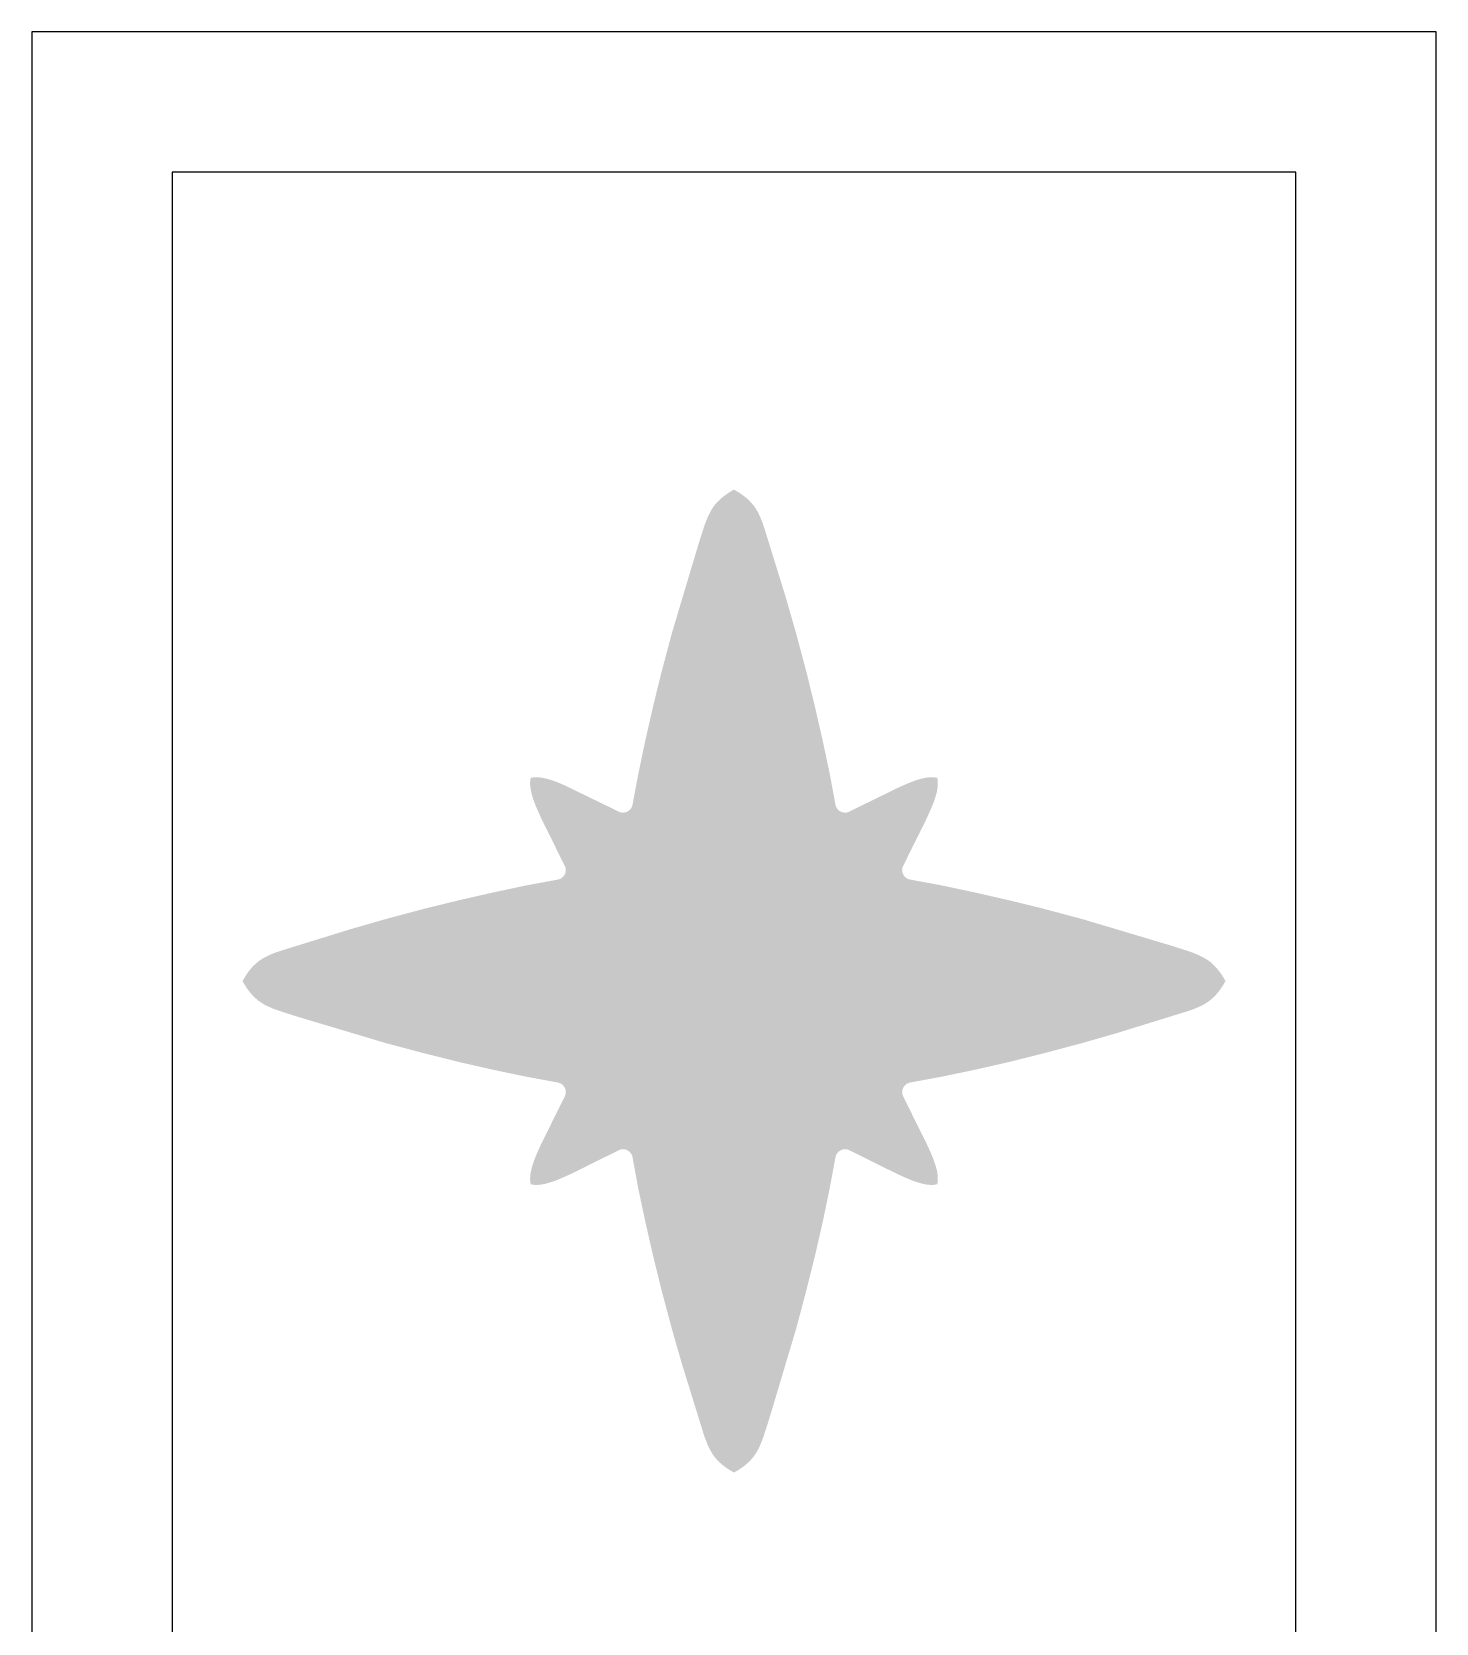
# Model space of a CAD drawing. Header units: metres. Extents: x -6.5 to 29.8, y -1.8 to 5.3.
# Drawn here: x 29.0078 to 29.1078, y 2.8884 to 3.0018 of the extents above; entities that cross this region are included whole.
import ezdxf

# ---------------------------------------------------------------- set-up
doc = ezdxf.new("R2010")
doc.units = ezdxf.units.M
doc.layers.add('BANDERA$BORDE', color=40, linetype='Continuous', true_color=0xffbf00)
doc.layers.add('BANDERA$ESTRELLAS$GRANDE', color=251, linetype='Continuous', true_color=0x696969)

msp = doc.modelspace()

# ---------------------------------------------------------------- hatches: boundary and pattern name
at = {"layer": 'BANDERA$ESTRELLAS$GRANDE'}
msp.add_hatch(color=256, dxfattribs=at).paths.add_polyline_path([(29.04578, 2.94238), (29.04413, 2.94571), (29.04394, 2.94613), (29.04376, 2.94654), (29.04368, 2.94674), (29.04361, 2.94693), (29.04354, 2.94712), (29.04348, 2.94731), (29.04345, 2.9474), (29.04343, 2.94749), (29.04341, 2.94758), (29.04339, 2.94767), (29.04337, 2.94776), (29.04335, 2.94784), (29.04334, 2.94793), (29.04333, 2.94801), (29.04333, 2.94809), (29.04332, 2.94813), (29.04332, 2.94817), (29.04332, 2.94821), (29.04332, 2.94825), (29.04332, 2.94829), (29.04332, 2.94833), (29.04333, 2.94837), (29.04333, 2.94841), (29.04333, 2.94845), (29.04334, 2.94849), (29.04334, 2.94852), (29.04335, 2.94856), (29.04336, 2.9486), (29.04337, 2.94864), (29.0434, 2.94864), (29.04344, 2.94865), (29.04348, 2.94866), (29.04351, 2.94866), (29.04355, 2.94867), (29.04359, 2.94867), (29.04363, 2.94867), (29.04367, 2.94868), (29.04371, 2.94868), (29.04375, 2.94868), (29.04379, 2.94868), (29.04383, 2.94868), (29.04387, 2.94868), (29.04391, 2.94867), (29.04399, 2.94867), (29.04407, 2.94866), (29.04416, 2.94865), (29.04425, 2.94863), (29.04433, 2.94861), (29.04442, 2.94859), (29.04451, 2.94857), (29.0446, 2.94855), (29.04469, 2.94852), (29.04488, 2.94846), (29.04507, 2.94839), (29.04527, 2.94832), (29.04546, 2.94824), (29.04587, 2.94806), (29.04957, 2.94626), (29.04959, 2.94625), (29.04961, 2.94624), (29.04963, 2.94623), (29.04964, 2.94622), (29.04966, 2.94621), (29.04968, 2.94621), (29.0497, 2.9462), (29.04972, 2.94619), (29.04974, 2.94619), (29.04976, 2.94618), (29.04978, 2.94618), (29.0498, 2.94617), (29.04983, 2.94617), (29.04985, 2.94617), (29.04987, 2.94616), (29.04989, 2.94616), (29.04991, 2.94616), (29.04993, 2.94616), (29.04995, 2.94616), (29.04998, 2.94616), (29.05, 2.94616), (29.05002, 2.94617), (29.05004, 2.94617), (29.05006, 2.94617), (29.05008, 2.94618), (29.0501, 2.94618), (29.05012, 2.94619), (29.05014, 2.94619), (29.05016, 2.9462), (29.05018, 2.94621), (29.0502, 2.94621), (29.05022, 2.94622), (29.05024, 2.94623), (29.05025, 2.94624), (29.05027, 2.94625), (29.05029, 2.94626), (29.05031, 2.94627), (29.05032, 2.94628), (29.05034, 2.94629), (29.05036, 2.94631), (29.05037, 2.94632), (29.05039, 2.94633), (29.05041, 2.94635), (29.05042, 2.94636), (29.05044, 2.94638), (29.05045, 2.94639), (29.05046, 2.94641), (29.05048, 2.94643), (29.05049, 2.94645), (29.0505, 2.94646), (29.05052, 2.94648), (29.05053, 2.9465), (29.05054, 2.94652), (29.05055, 2.94654), (29.05056, 2.94656), (29.05056, 2.94657), (29.05057, 2.94659), (29.05058, 2.94661), (29.05059, 2.94663), (29.05059, 2.94665), (29.0506, 2.94667), (29.0506, 2.94669), (29.05061, 2.94671), (29.05061, 2.94673), (29.05103, 2.94895), (29.05153, 2.95134), (29.05209, 2.95379), (29.05268, 2.95619), (29.05343, 2.959), (29.05534, 2.96539), (29.05567, 2.96641), (29.05577, 2.96671), (29.05588, 2.96698), (29.05593, 2.96711), (29.05598, 2.96724), (29.05604, 2.96736), (29.0561, 2.96747), (29.05616, 2.96759), (29.05622, 2.9677), (29.05628, 2.9678), (29.05632, 2.96786), (29.05635, 2.96791), (29.05639, 2.96796), (29.05642, 2.96801), (29.05646, 2.96806), (29.0565, 2.96811), (29.05654, 2.96815), (29.05658, 2.9682), (29.05662, 2.96825), (29.05667, 2.96829), (29.05671, 2.96834), (29.05676, 2.96839), (29.0568, 2.96843), (29.05685, 2.96848), (29.0569, 2.96852), (29.05695, 2.96856), (29.05706, 2.96865), (29.05717, 2.96874), (29.05729, 2.96882), (29.05741, 2.96891), (29.05755, 2.96899), (29.05769, 2.96908), (29.05784, 2.96916), (29.05798, 2.96908), (29.05813, 2.96899), (29.05826, 2.96891), (29.05838, 2.96882), (29.0585, 2.96874), (29.05862, 2.96865), (29.05872, 2.96856), (29.05877, 2.96852), (29.05882, 2.96848), (29.05887, 2.96843), (29.05892, 2.96839), (29.05896, 2.96834), (29.05901, 2.96829), (29.05905, 2.96825), (29.05909, 2.9682), (29.05913, 2.96815), (29.05917, 2.96811), (29.05921, 2.96806), (29.05925, 2.96801), (29.05928, 2.96796), (29.05932, 2.96791), (29.05936, 2.96786), (29.05939, 2.9678), (29.05945, 2.9677), (29.05952, 2.96759), (29.05958, 2.96747), (29.05963, 2.96736), (29.05969, 2.96724), (29.05974, 2.96711), (29.0598, 2.96698), (29.0599, 2.96671), (29.06, 2.96641), (29.06152, 2.9615), (29.06224, 2.959), (29.06299, 2.95619), (29.06358, 2.95379), (29.06414, 2.95134), (29.06465, 2.94895), (29.06506, 2.94673), (29.06506, 2.94671), (29.06507, 2.94669), (29.06507, 2.94667), (29.06508, 2.94665), (29.06509, 2.94663), (29.06509, 2.94661), (29.0651, 2.94659), (29.06511, 2.94657), (29.06512, 2.94656), (29.06513, 2.94654), (29.06514, 2.94652), (29.06515, 2.9465), (29.06516, 2.94648), (29.06517, 2.94646), (29.06518, 2.94645), (29.06519, 2.94643), (29.06521, 2.94641), (29.06522, 2.94639), (29.06524, 2.94638), (29.06525, 2.94636), (29.06527, 2.94635), (29.06528, 2.94633), (29.0653, 2.94632), (29.06531, 2.94631), (29.06533, 2.94629), (29.06535, 2.94628), (29.06537, 2.94627), (29.06538, 2.94626), (29.0654, 2.94625), (29.06542, 2.94624), (29.06544, 2.94623), (29.06546, 2.94622), (29.06547, 2.94621), (29.06549, 2.94621), (29.06551, 2.9462), (29.06553, 2.94619), (29.06555, 2.94619), (29.06557, 2.94618), (29.06559, 2.94618), (29.06561, 2.94617), (29.06563, 2.94617), (29.06566, 2.94617), (29.06568, 2.94616), (29.0657, 2.94616), (29.06572, 2.94616), (29.06574, 2.94616), (29.06576, 2.94616), (29.06578, 2.94616), (29.0658, 2.94616), (29.06583, 2.94617), (29.06585, 2.94617), (29.06587, 2.94617), (29.06589, 2.94618), (29.06591, 2.94618), (29.06593, 2.94619), (29.06595, 2.94619), (29.06597, 2.9462), (29.06599, 2.94621), (29.06601, 2.94621), (29.06603, 2.94622), (29.06605, 2.94623), (29.06607, 2.94624), (29.06608, 2.94625), (29.0661, 2.94626), (29.06939, 2.94787), (29.0698, 2.94806), (29.07021, 2.94824), (29.07041, 2.94832), (29.0706, 2.94839), (29.07079, 2.94846), (29.07098, 2.94852), (29.07107, 2.94855), (29.07116, 2.94857), (29.07125, 2.94859), (29.07134, 2.94861), (29.07143, 2.94863), (29.07151, 2.94865), (29.0716, 2.94866), (29.07168, 2.94867), (29.07177, 2.94867), (29.07181, 2.94868), (29.07185, 2.94868), (29.07189, 2.94868), (29.07193, 2.94868), (29.07197, 2.94868), (29.07201, 2.94868), (29.07204, 2.94867), (29.07208, 2.94867), (29.07212, 2.94867), (29.07216, 2.94866), (29.0722, 2.94866), (29.07223, 2.94865), (29.07227, 2.94864), (29.07231, 2.94864), (29.07232, 2.9486), (29.07232, 2.94856), (29.07233, 2.94852), (29.07234, 2.94849), (29.07234, 2.94845), (29.07234, 2.94841), (29.07235, 2.94837), (29.07235, 2.94833), (29.07235, 2.94829), (29.07235, 2.94825), (29.07235, 2.94821), (29.07235, 2.94817), (29.07235, 2.94813), (29.07235, 2.94809), (29.07234, 2.94801), (29.07233, 2.94793), (29.07232, 2.94784), (29.0723, 2.94776), (29.07229, 2.94767), (29.07227, 2.94758), (29.07224, 2.94749), (29.07222, 2.9474), (29.07219, 2.94731), (29.07213, 2.94712), (29.07207, 2.94693), (29.07199, 2.94674), (29.07191, 2.94654), (29.07173, 2.94613), (29.07154, 2.94571), (29.06988, 2.94236), (29.06987, 2.94235), (29.06986, 2.94233), (29.06986, 2.94231), (29.06985, 2.94229), (29.06984, 2.94227), (29.06984, 2.94225), (29.06983, 2.94223), (29.06983, 2.94221), (29.06983, 2.94219), (29.06982, 2.94217), (29.06982, 2.94215), (29.06982, 2.94213), (29.06982, 2.94211), (29.06981, 2.94209), (29.06981, 2.94207), (29.06981, 2.94205), (29.06982, 2.94203), (29.06982, 2.94201), (29.06982, 2.94199), (29.06982, 2.94197), (29.06983, 2.94195), (29.06983, 2.94193), (29.06983, 2.94191), (29.06984, 2.94189), (29.06984, 2.94187), (29.06985, 2.94185), (29.06986, 2.94183), (29.06986, 2.94181), (29.06987, 2.9418), (29.06988, 2.94178), (29.06989, 2.94176), (29.0699, 2.94174), (29.06991, 2.94173), (29.06992, 2.94171), (29.06993, 2.94169), (29.06994, 2.94168), (29.06995, 2.94166), (29.06996, 2.94164), (29.06998, 2.94163), (29.06999, 2.94161), (29.07, 2.9416), (29.07002, 2.94158), (29.07003, 2.94157), (29.07005, 2.94156), (29.07006, 2.94154), (29.07008, 2.94153), (29.07009, 2.94152), (29.07011, 2.9415), (29.07013, 2.94149), (29.07014, 2.94148), (29.07016, 2.94147), (29.07018, 2.94146), (29.0702, 2.94145), (29.07022, 2.94144), (29.07024, 2.94144), (29.07025, 2.94143), (29.07027, 2.94142), (29.07029, 2.94141), (29.07031, 2.94141), (29.07033, 2.9414), (29.07035, 2.9414), (29.07037, 2.94139), (29.07039, 2.94139), (29.07261, 2.94098), (29.07501, 2.94047), (29.07746, 2.93991), (29.07986, 2.93932), (29.08267, 2.93857), (29.08906, 2.93666), (29.09008, 2.93633), (29.09038, 2.93623), (29.09065, 2.93613), (29.09078, 2.93607), (29.09091, 2.93602), (29.09103, 2.93596), (29.09115, 2.9359), (29.09126, 2.93584), (29.09137, 2.93578), (29.09148, 2.93572), (29.09153, 2.93568), (29.09158, 2.93565), (29.09163, 2.93561), (29.09168, 2.93558), (29.09173, 2.93554), (29.09178, 2.9355), (29.09183, 2.93546), (29.09187, 2.93542), (29.09192, 2.93538), (29.09197, 2.93533), (29.09201, 2.93529), (29.09206, 2.93524), (29.0921, 2.9352), (29.09215, 2.93515), (29.09219, 2.9351), (29.09224, 2.93505), (29.09232, 2.93494), (29.09241, 2.93483), (29.0925, 2.93471), (29.09258, 2.93459), (29.09267, 2.93445), (29.09275, 2.93431), (29.09284, 2.93416), (29.09275, 2.93402), (29.09267, 2.93388), (29.09258, 2.93374), (29.0925, 2.93362), (29.09241, 2.9335), (29.09232, 2.93338), (29.09224, 2.93328), (29.09219, 2.93323), (29.09215, 2.93318), (29.0921, 2.93313), (29.09206, 2.93308), (29.09201, 2.93304), (29.09197, 2.93299), (29.09192, 2.93295), (29.09187, 2.93291), (29.09183, 2.93287), (29.09178, 2.93283), (29.09173, 2.93279), (29.09168, 2.93275), (29.09163, 2.93272), (29.09158, 2.93268), (29.09153, 2.93265), (29.09148, 2.93261), (29.09137, 2.93255), (29.09126, 2.93248), (29.09115, 2.93242), (29.09103, 2.93237), (29.09091, 2.93231), (29.09078, 2.93226), (29.09065, 2.9322), (29.09038, 2.9321), (29.09008, 2.932), (29.08517, 2.93048), (29.08267, 2.92976), (29.07986, 2.92901), (29.07746, 2.92841), (29.07501, 2.92785), (29.07261, 2.92735), (29.07039, 2.92694), (29.07037, 2.92693), (29.07035, 2.92693), (29.07033, 2.92692), (29.07031, 2.92692), (29.07029, 2.92691), (29.07027, 2.92691), (29.07025, 2.9269), (29.07024, 2.92689), (29.07022, 2.92688), (29.0702, 2.92688), (29.07018, 2.92687), (29.07016, 2.92686), (29.07014, 2.92685), (29.07013, 2.92683), (29.07011, 2.92682), (29.07009, 2.92681), (29.07008, 2.9268), (29.07006, 2.92679), (29.07005, 2.92677), (29.07003, 2.92676), (29.07002, 2.92674), (29.07, 2.92673), (29.06999, 2.92671), (29.06998, 2.9267), (29.06996, 2.92668), (29.06995, 2.92667), (29.06994, 2.92665), (29.06993, 2.92664), (29.06992, 2.92662), (29.06991, 2.9266), (29.0699, 2.92658), (29.06989, 2.92657), (29.06988, 2.92655), (29.06987, 2.92653), (29.06986, 2.92651), (29.06986, 2.92649), (29.06985, 2.92648), (29.06984, 2.92646), (29.06984, 2.92644), (29.06983, 2.92642), (29.06983, 2.9264), (29.06983, 2.92638), (29.06982, 2.92636), (29.06982, 2.92634), (29.06982, 2.92632), (29.06982, 2.9263), (29.06981, 2.92628), (29.06981, 2.92626), (29.06981, 2.92624), (29.06982, 2.92622), (29.06982, 2.9262), (29.06982, 2.92617), (29.06982, 2.92615), (29.06983, 2.92613), (29.06983, 2.92611), (29.06983, 2.92609), (29.06984, 2.92608), (29.06984, 2.92606), (29.06985, 2.92604), (29.06986, 2.92602), (29.06986, 2.926), (29.06987, 2.92598), (29.06988, 2.92596), (29.07154, 2.92261), (29.07173, 2.9222), (29.07191, 2.92179), (29.07199, 2.92159), (29.07207, 2.9214), (29.07213, 2.92121), (29.07219, 2.92102), (29.07222, 2.92093), (29.07224, 2.92084), (29.07227, 2.92075), (29.07229, 2.92066), (29.0723, 2.92057), (29.07232, 2.92049), (29.07233, 2.9204), (29.07234, 2.92032), (29.07235, 2.92023), (29.07235, 2.92019), (29.07235, 2.92015), (29.07235, 2.92011), (29.07235, 2.92007), (29.07235, 2.92003), (29.07235, 2.91999), (29.07235, 2.91996), (29.07234, 2.91992), (29.07234, 2.91988), (29.07234, 2.91984), (29.07233, 2.9198), (29.07232, 2.91977), (29.07232, 2.91973), (29.07231, 2.91969), (29.07227, 2.91968), (29.07223, 2.91968), (29.0722, 2.91967), (29.07216, 2.91967), (29.07212, 2.91966), (29.07208, 2.91966), (29.07204, 2.91965), (29.07201, 2.91965), (29.07197, 2.91965), (29.07193, 2.91965), (29.07189, 2.91965), (29.07185, 2.91965), (29.07181, 2.91965), (29.07177, 2.91965), (29.07168, 2.91966), (29.0716, 2.91967), (29.07151, 2.91968), (29.07143, 2.9197), (29.07134, 2.91971), (29.07125, 2.91973), (29.07116, 2.91976), (29.07107, 2.91978), (29.07098, 2.91981), (29.07079, 2.91987), (29.0706, 2.91993), (29.07041, 2.92001), (29.07021, 2.92009), (29.0698, 2.92027), (29.06939, 2.92046), (29.06604, 2.92212), (29.06602, 2.92213), (29.066, 2.92214), (29.06598, 2.92214), (29.06596, 2.92215), (29.06594, 2.92216), (29.06593, 2.92216), (29.06591, 2.92217), (29.06589, 2.92217), (29.06587, 2.92218), (29.06585, 2.92218), (29.06583, 2.92218), (29.06581, 2.92218), (29.06578, 2.92218), (29.06576, 2.92219), (29.06574, 2.92219), (29.06572, 2.92219), (29.0657, 2.92218), (29.06568, 2.92218), (29.06566, 2.92218), (29.06564, 2.92218), (29.06562, 2.92218), (29.0656, 2.92217), (29.06558, 2.92217), (29.06556, 2.92216), (29.06554, 2.92216), (29.06552, 2.92215), (29.06551, 2.92214), (29.06549, 2.92214), (29.06547, 2.92213), (29.06545, 2.92212), (29.06543, 2.92211), (29.06542, 2.9221), (29.0654, 2.92209), (29.06538, 2.92208), (29.06537, 2.92207), (29.06535, 2.92206), (29.06533, 2.92205), (29.06532, 2.92204), (29.0653, 2.92203), (29.06529, 2.92201), (29.06527, 2.922), (29.06526, 2.92198), (29.06524, 2.92197), (29.06523, 2.92195), (29.06521, 2.92194), (29.0652, 2.92192), (29.06519, 2.92191), (29.06518, 2.92189), (29.06517, 2.92187), (29.06515, 2.92186), (29.06514, 2.92184), (29.06513, 2.92182), (29.06513, 2.9218), (29.06512, 2.92178), (29.06511, 2.92177), (29.0651, 2.92175), (29.06509, 2.92173), (29.06509, 2.92171), (29.06508, 2.92169), (29.06508, 2.92167), (29.06507, 2.92165), (29.06507, 2.92163), (29.06506, 2.92161), (29.06465, 2.91939), (29.06415, 2.91699), (29.06359, 2.91454), (29.06299, 2.91214), (29.06224, 2.90933), (29.06033, 2.90294), (29.06, 2.90192), (29.0599, 2.90162), (29.0598, 2.90135), (29.05974, 2.90122), (29.05969, 2.90109), (29.05963, 2.90097), (29.05958, 2.90085), (29.05952, 2.90074), (29.05945, 2.90063), (29.05939, 2.90052), (29.05936, 2.90047), (29.05932, 2.90042), (29.05928, 2.90037), (29.05925, 2.90032), (29.05921, 2.90027), (29.05917, 2.90022), (29.05913, 2.90017), (29.05909, 2.90013), (29.05905, 2.90008), (29.05901, 2.90003), (29.05896, 2.89999), (29.05892, 2.89994), (29.05887, 2.8999), (29.05882, 2.89985), (29.05877, 2.89981), (29.05872, 2.89976), (29.05862, 2.89968), (29.0585, 2.89959), (29.05838, 2.8995), (29.05826, 2.89942), (29.05813, 2.89933), (29.05798, 2.89925), (29.05784, 2.89916), (29.05769, 2.89925), (29.05755, 2.89933), (29.05741, 2.89942), (29.05729, 2.8995), (29.05717, 2.89959), (29.05706, 2.89968), (29.05695, 2.89976), (29.0569, 2.89981), (29.05685, 2.89985), (29.0568, 2.8999), (29.05676, 2.89994), (29.05671, 2.89999), (29.05667, 2.90003), (29.05662, 2.90008), (29.05658, 2.90013), (29.05654, 2.90017), (29.0565, 2.90022), (29.05646, 2.90027), (29.05642, 2.90032), (29.05639, 2.90037), (29.05635, 2.90042), (29.05632, 2.90047), (29.05628, 2.90052), (29.05622, 2.90063), (29.05616, 2.90074), (29.0561, 2.90085), (29.05604, 2.90097), (29.05598, 2.90109), (29.05593, 2.90122), (29.05588, 2.90135), (29.05577, 2.90162), (29.05567, 2.90192), (29.05415, 2.90683), (29.05343, 2.90933), (29.05268, 2.91214), (29.05209, 2.91454), (29.05153, 2.91699), (29.05102, 2.91939), (29.05061, 2.92161), (29.05061, 2.92163), (29.0506, 2.92165), (29.0506, 2.92167), (29.05059, 2.92169), (29.05059, 2.92171), (29.05058, 2.92173), (29.05057, 2.92175), (29.05056, 2.92177), (29.05056, 2.92178), (29.05055, 2.9218), (29.05054, 2.92182), (29.05053, 2.92184), (29.05052, 2.92186), (29.05051, 2.92187), (29.0505, 2.92189), (29.05048, 2.92191), (29.05047, 2.92192), (29.05046, 2.92194), (29.05044, 2.92195), (29.05043, 2.92197), (29.05042, 2.92198), (29.0504, 2.922), (29.05039, 2.92201), (29.05037, 2.92203), (29.05036, 2.92204), (29.05034, 2.92205), (29.05032, 2.92206), (29.05031, 2.92207), (29.05029, 2.92208), (29.05027, 2.92209), (29.05026, 2.9221), (29.05024, 2.92211), (29.05022, 2.92212), (29.0502, 2.92213), (29.05019, 2.92214), (29.05017, 2.92214), (29.05015, 2.92215), (29.05013, 2.92216), (29.05011, 2.92216), (29.05009, 2.92217), (29.05007, 2.92217), (29.05005, 2.92218), (29.05003, 2.92218), (29.05001, 2.92218), (29.04999, 2.92218), (29.04997, 2.92218), (29.04995, 2.92219), (29.04993, 2.92219), (29.04991, 2.92219), (29.04989, 2.92218), (29.04987, 2.92218), (29.04985, 2.92218), (29.04983, 2.92218), (29.04981, 2.92218), (29.04979, 2.92217), (29.04977, 2.92217), (29.04975, 2.92216), (29.04973, 2.92216), (29.04971, 2.92215), (29.04969, 2.92214), (29.04967, 2.92214), (29.04965, 2.92213), (29.04964, 2.92212), (29.04629, 2.92046), (29.04587, 2.92027), (29.04546, 2.92009), (29.04527, 2.92001), (29.04507, 2.91993), (29.04488, 2.91987), (29.04469, 2.91981), (29.0446, 2.91978), (29.04451, 2.91976), (29.04442, 2.91973), (29.04433, 2.91971), (29.04425, 2.9197), (29.04416, 2.91968), (29.04407, 2.91967), (29.04399, 2.91966), (29.04391, 2.91965), (29.04387, 2.91965), (29.04383, 2.91965), (29.04379, 2.91965), (29.04375, 2.91965), (29.04371, 2.91965), (29.04367, 2.91965), (29.04363, 2.91965), (29.04359, 2.91966), (29.04355, 2.91966), (29.04351, 2.91967), (29.04348, 2.91967), (29.04344, 2.91968), (29.0434, 2.91968), (29.04337, 2.91969), (29.04336, 2.91973), (29.04335, 2.91977), (29.04334, 2.9198), (29.04334, 2.91984), (29.04333, 2.91988), (29.04333, 2.91992), (29.04333, 2.91996), (29.04332, 2.91999), (29.04332, 2.92003), (29.04332, 2.92007), (29.04332, 2.92011), (29.04332, 2.92015), (29.04332, 2.92019), (29.04333, 2.92023), (29.04333, 2.92032), (29.04334, 2.9204), (29.04335, 2.92049), (29.04337, 2.92057), (29.04339, 2.92066), (29.04341, 2.92075), (29.04343, 2.92084), (29.04345, 2.92093), (29.04348, 2.92102), (29.04354, 2.92121), (29.04361, 2.9214), (29.04368, 2.92159), (29.04376, 2.92179), (29.04394, 2.9222), (29.04413, 2.92261), (29.04579, 2.92596), (29.0458, 2.92598), (29.04581, 2.926), (29.04582, 2.92602), (29.04582, 2.92604), (29.04583, 2.92606), (29.04583, 2.92608), (29.04584, 2.92609), (29.04584, 2.92611), (29.04585, 2.92613), (29.04585, 2.92615), (29.04585, 2.92617), (29.04586, 2.9262), (29.04586, 2.92622), (29.04586, 2.92624), (29.04586, 2.92626), (29.04586, 2.92628), (29.04586, 2.9263), (29.04586, 2.92632), (29.04585, 2.92634), (29.04585, 2.92636), (29.04585, 2.92638), (29.04584, 2.9264), (29.04584, 2.92642), (29.04583, 2.92644), (29.04583, 2.92646), (29.04582, 2.92648), (29.04582, 2.92649), (29.04581, 2.92651), (29.0458, 2.92653), (29.04579, 2.92655), (29.04578, 2.92657), (29.04578, 2.92658), (29.04577, 2.9266), (29.04576, 2.92662), (29.04575, 2.92664), (29.04573, 2.92665), (29.04572, 2.92667), (29.04571, 2.92668), (29.0457, 2.9267), (29.04568, 2.92671), (29.04567, 2.92673), (29.04566, 2.92674), (29.04564, 2.92676), (29.04563, 2.92677), (29.04561, 2.92679), (29.0456, 2.9268), (29.04558, 2.92681), (29.04556, 2.92682), (29.04555, 2.92683), (29.04553, 2.92685), (29.04551, 2.92686), (29.04549, 2.92687), (29.04547, 2.92688), (29.04546, 2.92688), (29.04544, 2.92689), (29.04542, 2.9269), (29.0454, 2.92691), (29.04538, 2.92691), (29.04536, 2.92692), (29.04534, 2.92692), (29.04532, 2.92693), (29.0453, 2.92693), (29.04529, 2.92694), (29.04306, 2.92735), (29.04067, 2.92785), (29.03821, 2.92841), (29.03581, 2.92901), (29.033, 2.92976), (29.02661, 2.93167), (29.02559, 2.932), (29.02529, 2.9321), (29.02502, 2.9322), (29.02489, 2.93226), (29.02476, 2.93231), (29.02464, 2.93237), (29.02453, 2.93242), (29.02441, 2.93248), (29.0243, 2.93255), (29.0242, 2.93261), (29.02414, 2.93265), (29.02409, 2.93268), (29.02404, 2.93272), (29.02399, 2.93275), (29.02394, 2.93279), (29.0239, 2.93283), (29.02385, 2.93287), (29.0238, 2.93291), (29.02375, 2.93295), (29.02371, 2.93299), (29.02366, 2.93304), (29.02361, 2.93308), (29.02357, 2.93313), (29.02352, 2.93318), (29.02348, 2.93323), (29.02344, 2.93328), (29.02335, 2.93338), (29.02326, 2.9335), (29.02318, 2.93362), (29.02309, 2.93374), (29.02301, 2.93388), (29.02292, 2.93402), (29.02284, 2.93416), (29.02292, 2.93431), (29.02301, 2.93445), (29.02309, 2.93459), (29.02318, 2.93471), (29.02326, 2.93483), (29.02335, 2.93494), (29.02344, 2.93505), (29.02348, 2.9351), (29.02352, 2.93515), (29.02357, 2.9352), (29.02361, 2.93524), (29.02366, 2.93529), (29.02371, 2.93533), (29.02375, 2.93538), (29.0238, 2.93542), (29.02385, 2.93546), (29.0239, 2.9355), (29.02394, 2.93554), (29.02399, 2.93558), (29.02404, 2.93561), (29.02409, 2.93565), (29.02414, 2.93568), (29.0242, 2.93572), (29.0243, 2.93578), (29.02441, 2.93584), (29.02453, 2.9359), (29.02464, 2.93596), (29.02476, 2.93602), (29.02489, 2.93607), (29.02502, 2.93613), (29.02529, 2.93623), (29.02559, 2.93633), (29.0305, 2.93785), (29.033, 2.93857), (29.03581, 2.93932), (29.03821, 2.93991), (29.04067, 2.94047), (29.04306, 2.94098), (29.04529, 2.94139), (29.0453, 2.94139), (29.04532, 2.9414), (29.04534, 2.9414), (29.04536, 2.94141), (29.04538, 2.94141), (29.0454, 2.94142), (29.04542, 2.94143), (29.04544, 2.94144), (29.04546, 2.94144), (29.04547, 2.94145), (29.04549, 2.94146), (29.04551, 2.94147), (29.04553, 2.94148), (29.04555, 2.94149), (29.04556, 2.9415), (29.04558, 2.94152), (29.0456, 2.94153), (29.04561, 2.94154), (29.04563, 2.94156), (29.04564, 2.94157), (29.04566, 2.94158), (29.04567, 2.9416), (29.04568, 2.94161), (29.0457, 2.94163), (29.04571, 2.94164), (29.04572, 2.94166), (29.04573, 2.94168), (29.04575, 2.94169), (29.04576, 2.94171), (29.04577, 2.94173), (29.04578, 2.94174), (29.04578, 2.94176), (29.04579, 2.94178), (29.0458, 2.9418), (29.04581, 2.94181), (29.04582, 2.94183), (29.04582, 2.94185), (29.04583, 2.94187), (29.04583, 2.94189), (29.04584, 2.94191), (29.04584, 2.94193), (29.04585, 2.94195), (29.04585, 2.94197), (29.04585, 2.94199), (29.04586, 2.94201), (29.04586, 2.94203), (29.04586, 2.94205), (29.04586, 2.94207), (29.04586, 2.94209), (29.04586, 2.94211), (29.04586, 2.94213), (29.04585, 2.94215), (29.04585, 2.94217), (29.04585, 2.94219), (29.04584, 2.94221), (29.04584, 2.94223), (29.04583, 2.94225), (29.04583, 2.94227), (29.04582, 2.94229), (29.04582, 2.94231), (29.04581, 2.94233), (29.0458, 2.94235), (29.04579, 2.94236)], flags=0)

# ---------------------------------------------------------------- linework, layer by layer
at = {"layer": 'BANDERA$BORDE'}
for points in [[(29.10784, 2.21897), (29.10784, 3.00176), (29.00784, 3.00176), (29.00784, 2.21897)], [(29.09784, 2.22119), (29.09784, 2.99176), (29.01784, 2.99176), (29.01784, 2.22119)]]:
    msp.add_lwpolyline(points, dxfattribs=at)

doc.saveas('drawing.dxf')
